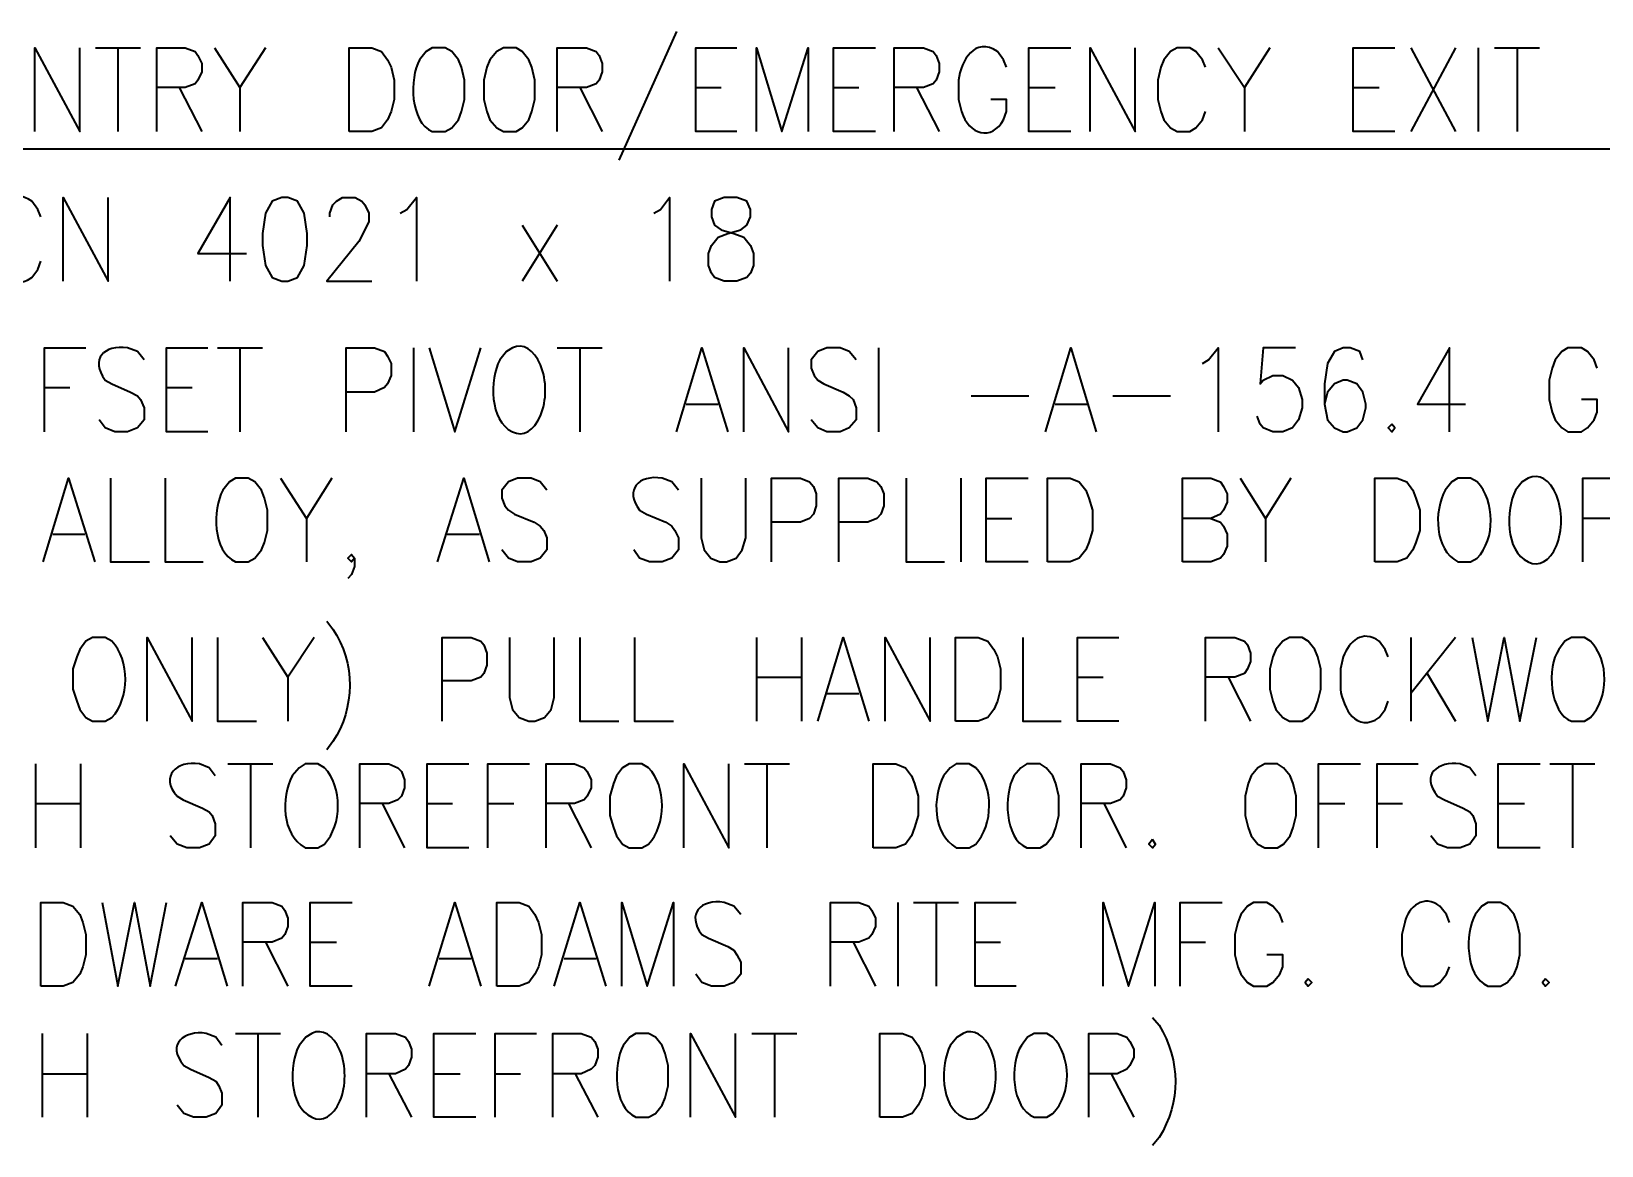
# Model space of a CAD drawing. Header units: inches. Extents: x 5 to 516, y -193 to 129.
# Drawn here: x 164.22 to 171.21, y -89.32 to -84.36 of the extents above; entities that cross this region are included whole.
import ezdxf

# ---------------------------------------------------------------- set-up
doc = ezdxf.new("R2010")
doc.units = ezdxf.units.IN
doc.header["$MEASUREMENT"] = 0
doc.layers.add('PDF3_Geometry', color=7, linetype='Continuous')

msp = doc.modelspace()

# ---------------------------------------------------------------- linework, layer by layer
at = {"layer": 'PDF3_Geometry', "lineweight": 35}
for points in [[(167.0945817, -84.3601101), (166.8379315, -84.9334067)], [(164.2381025, -84.8067469), (164.2381025, -84.4334375), (164.4380897, -84.8067469), (164.4380897, -84.4334375)], [(164.5080776, -84.4334391), (164.7080648, -84.4334391)], [(164.6080739, -84.4334391), (164.6080739, -84.8067485)], [(164.7814026, -84.8067469), (164.7814026, -84.4334375), (164.9080612, -84.4334375), (164.9513917, -84.4501031), (164.9647242, -84.4667687), (164.9813898, -84.503433), (164.9813898, -84.5400973), (164.9647242, -84.5767617), (164.9513917, -84.5934273), (164.9080612, -84.6100929), (164.7814026, -84.6100929)], [(165.0380458, -84.4334391), (165.1513718, -84.6100945), (165.1513718, -84.8067485)], [(165.2647023, -84.4334391), (165.1513762, -84.6100945)], [(166.0079814, -84.8067485), (166.0646445, -84.8067485), (166.0946425, -84.7900829), (166.1246406, -84.7534186), (166.1379731, -84.7167543), (166.1513056, -84.6634244), (166.1513056, -84.5767633), (166.1379731, -84.5201003), (166.1246406, -84.4867691), (166.0946425, -84.4501047), (166.0646445, -84.4334391), (166.0079814, -84.4334391), (165.9813165, -84.4501047), (165.9513184, -84.4867691)], [(166.5646135, -84.8067469), (166.5646135, -84.4334375), (166.6946052, -84.4334375), (166.7379357, -84.4501031), (166.7512682, -84.4667687), (166.7646007, -84.503433), (166.7646007, -84.5400973), (166.7512682, -84.5767617), (166.7379357, -84.5934273), (166.6946052, -84.6100929), (166.5646135, -84.6100929)], [(167.3645676, -84.8067469), (167.181246, -84.8067469), (167.181246, -84.4334375), (167.3645676, -84.4334375)], [(167.4512211, -84.8067469), (167.4512211, -84.4334375), (167.5645472, -84.8067469), (167.6812064, -84.4334375), (167.6812064, -84.8067469)], [(167.9811969, -84.8067469), (167.7945422, -84.8067469), (167.7945422, -84.4334375), (167.9811969, -84.4334375)], [(168.0645173, -84.8067469), (168.0645173, -84.4334375), (168.194509, -84.4334375), (168.2378395, -84.4501031), (168.251172, -84.4667687), (168.2645045, -84.503433), (168.2645045, -84.5400973), (168.251172, -84.5767617), (168.2378395, -84.5934273), (168.194509, -84.6100929), (168.0645173, -84.6100929)], [(168.5644853, -84.5201001), (168.5511528, -84.4867689), (168.5244878, -84.4501046)], [(168.8511363, -84.8067469), (168.6644816, -84.8067469), (168.6644816, -84.4334375), (168.8511363, -84.4334375)], [(168.937793, -84.8067469), (168.937793, -84.4334375), (169.1377802, -84.8067469), (169.1377802, -84.4334375)], [(169.4510929, -84.5201001), (169.4377604, -84.4867689), (169.4077624, -84.4501046), (169.3810974, -84.433439), (169.3244344, -84.433439), (169.2944363, -84.4501046), (169.2644382, -84.4867689), (169.2511057, -84.5201001), (169.2377733, -84.5767631), (169.2377733, -84.6634243), (169.2511057, -84.7167542), (169.2644382, -84.7534185), (169.2944363, -84.7900828), (169.3244344, -84.8067484), (169.3810974, -84.8067484), (169.4077624, -84.7900828), (169.4377604, -84.7534185), (169.4510929, -84.7167542)], [(169.507757, -84.4334391), (169.6244162, -84.6100945), (169.6244162, -84.8067485)], [(169.7377499, -84.4334391), (169.6244238, -84.6100945)], [(170.294376, -84.8067469), (170.1077213, -84.8067469), (170.1077213, -84.4334375), (170.294376, -84.4334375)], [(170.5643571, -84.4334391), (170.3643699, -84.8067485)], [(170.364378, -84.4334391), (170.5643652, -84.8067485)], [(170.6643534, -84.4334391), (170.6643534, -84.8067485)], [(170.7376858, -84.4334391), (170.937673, -84.4334391)], [(170.8376821, -84.4334391), (170.8376821, -84.8067485)], [(168.3511656, -84.5767631), (168.3511656, -84.6634243), (168.3644981, -84.7167542)], [(164.8813989, -84.6100941), (164.9813925, -84.8067481)], [(166.6646098, -84.6100941), (166.7646034, -84.8067481)], [(167.181246, -84.6100941), (167.2945721, -84.6100941)], [(167.7945422, -84.6100941), (167.9078683, -84.6100941)], [(168.1645136, -84.6100941), (168.2645072, -84.8067481)], [(168.5511528, -84.7534185), (168.5644853, -84.7167542), (168.5644853, -84.6634243), (168.4944898, -84.6634243)], [(168.6644816, -84.6100941), (168.7811408, -84.6100941)], [(170.1077213, -84.6100941), (170.2243805, -84.6100941)], [(159.2650869, -84.8834089), (174.7774251, -84.8834089)], [(164.2647664, -85.186724), (164.2514339, -85.1533928), (164.2247689, -85.1167285)], [(164.3647627, -85.4733708), (164.3647627, -85.1000614), (164.5647498, -85.4733708), (164.5647498, -85.1000614)], [(165.1080418, -85.4733725), (165.1080418, -85.1000631), (164.9647177, -85.350047), (165.1813705, -85.350047)], [(165.5513457, -85.186724), (165.5513457, -85.1700584), (165.5646781, -85.1333941), (165.5813437, -85.1167285), (165.6080087, -85.1000629), (165.6646717, -85.1000629), (165.6946698, -85.1167285), (165.7080023, -85.1333941), (165.7246679, -85.1700584), (165.7246679, -85.2067228), (165.7080023, -85.2433871), (165.6813373, -85.296717), (165.5380132, -85.4733723), (165.7380004, -85.4733723)], [(165.8646665, -85.1700591), (165.8946646, -85.1533935), (165.9379951, -85.1000636), (165.9379951, -85.473373)], [(166.9945854, -85.1700591), (167.0245835, -85.1533935), (167.0645809, -85.1000636), (167.0645809, -85.473373)], [(166.5646135, -85.2233869), (166.4079569, -85.4733708)], [(166.4079666, -85.2233869), (166.5646233, -85.4733708)], [(164.2247689, -85.4567067), (164.2514339, -85.4200424), (164.2647664, -85.3833781)], [(164.2814347, -86.1433277), (164.2814347, -85.7700184), (164.4647563, -85.7700184)], [(164.7247385, -85.8233477), (164.6947404, -85.7866834), (164.6514099, -85.7700178)], [(165.0080564, -86.1433277), (164.8247348, -86.1433277), (164.8247348, -85.7700184), (165.0080564, -85.7700184)], [(165.0513777, -85.77002), (165.2513649, -85.77002)], [(165.151374, -85.77002), (165.151374, -86.1433294)], [(165.6246781, -86.1433277), (165.6246781, -85.7700184), (165.7513366, -85.7700184), (165.7946672, -85.7866839), (165.8079997, -85.8066827), (165.8246653, -85.8400139), (165.8246653, -85.8933438), (165.8079997, -85.9300081), (165.7946672, -85.9466737), (165.7513366, -85.9666724), (165.6246781, -85.9666724)], [(165.9246534, -85.77002), (165.9246534, -86.1433294)], [(165.9946495, -85.77002), (166.1079756, -86.1433294), (166.2246347, -85.77002)], [(166.3646344, -85.77002), (166.3379695, -85.7866856), (166.3079714, -85.8233499)], [(166.5646135, -85.77002), (166.7646007, -85.77002)], [(166.6646098, -85.77002), (166.6646098, -86.1433294)], [(167.0945817, -86.1433277), (167.2079077, -85.7700184), (167.3245669, -86.1433277)], [(167.3945706, -86.1433277), (167.3945706, -85.7700184), (167.5945578, -86.1433277), (167.5945578, -85.7700184)], [(167.8945385, -85.8233477), (167.8645405, -85.7866834), (167.824543, -85.7700178), (167.7645469, -85.7700178), (167.7245494, -85.7866834), (167.6945514, -85.8233477), (167.6945514, -85.860012), (167.7078838, -85.8933432), (167.7245494, -85.913342), (167.7512144, -85.9300076), (167.8378755, -85.9666719), (167.8645405, -85.9833375), (167.8812061, -86.0000031), (167.8945385, -86.0366674), (167.8945385, -86.0899973), (167.8645405, -86.1266616), (167.824543, -86.1433272), (167.7645469, -86.1433272), (167.7245494, -86.1266616), (167.6945514, -86.0899973)], [(167.9945213, -85.77002), (167.9945213, -86.1433294)], [(168.737814, -86.1433277), (168.8511401, -85.7700184), (168.9644661, -86.1433277)], [(169.437761, -85.8400126), (169.4644259, -85.823347), (169.5077565, -85.7700171), (169.5077565, -86.1433265)], [(169.8510781, -85.77002), (169.707754, -85.77002), (169.6944215, -85.9300097), (169.707754, -85.9133441), (169.7510845, -85.8933454), (169.7944151, -85.8933454), (169.8377457, -85.9133441), (169.8644106, -85.9466753), (169.8810762, -86.0000052), (169.8810762, -86.0366695), (169.8644106, -86.0899995), (169.8377457, -86.1266638), (169.7944151, -86.1433294), (169.7510845, -86.1433294), (169.707754, -86.1266638), (169.6944215, -86.1099982), (169.681089, -86.0733339)], [(170.1510535, -85.8233477), (170.137721, -85.7866834), (170.0943904, -85.7700178), (170.0643924, -85.7700178), (170.0243949, -85.7866834), (169.9943968, -85.8400133), (169.9810644, -85.9300076), (169.9810644, -86.0200018), (169.9943968, -86.0899973), (170.0243949, -86.1266616), (170.0643924, -86.1433272), (170.081058, -86.1433272), (170.1243885, -86.1266616), (170.1510535, -86.0899973), (170.1643859, -86.0366674), (170.1643859, -86.0200018), (170.1510535, -85.9666719), (170.1243885, -85.9300076), (170.081058, -85.913342), (170.0643924, -85.913342), (170.0243949, -85.9300076), (169.9943968, -85.9666719), (169.9810644, -86.0200018)], [(170.5376932, -86.1433294), (170.5376932, -85.77002), (170.394369, -86.020004), (170.6076887, -86.020004)], [(171.1943215, -85.8600139), (171.1809891, -85.8233496), (171.150991, -85.7866853), (171.124326, -85.7700197), (171.0643299, -85.7700197), (171.0376649, -85.7866853), (171.0076668, -85.8233496), (170.9943344, -85.8600139), (170.9810019, -85.9133439), (170.9810019, -86.000005), (170.9943344, -86.056668), (171.0076668, -86.0899992), (171.0376649, -86.1266635), (171.0643299, -86.1433291), (171.124326, -86.1433291), (171.150991, -86.1266635), (171.1809891, -86.0899992), (171.1943215, -86.056668), (171.1943215, -86.000005), (171.124326, -86.000005)], [(164.5514163, -85.913342), (164.5814144, -85.9300076), (164.6647424, -85.9666719), (164.6947404, -85.9833375), (164.7080729, -86.0000031), (164.7247385, -86.0366674), (164.7247385, -86.0899973), (164.6947404, -86.1266616), (164.6514099, -86.1433272), (164.5947468, -86.1433272), (164.5514163, -86.1266616), (164.5247513, -86.0899973)], [(164.2814347, -85.9466749), (164.3947607, -85.9466749)], [(164.8247348, -85.9466749), (164.9380609, -85.9466749)], [(168.4078384, -85.9833377), (168.6644886, -85.9833377)], [(169.0377893, -85.9833377), (169.2944396, -85.9833377)], [(167.1379139, -86.020004), (167.281238, -86.020004)], [(168.7811462, -86.020004), (168.9244703, -86.020004)], [(164.2747619, -86.7232907), (164.388088, -86.3499813), (164.5047472, -86.7232907)], [(164.5747508, -86.3499829), (164.5747508, -86.7232923), (164.7480731, -86.7232923)], [(164.8180621, -86.3499829), (164.8180621, -86.7232923), (164.9880512, -86.7232923)], [(165.1313829, -86.7232923), (165.1880459, -86.7232923), (165.218044, -86.7066267), (165.2480421, -86.6699624), (165.2613746, -86.6366312), (165.274707, -86.5833013), (165.274707, -86.4933071), (165.2613746, -86.4399772), (165.2480421, -86.4033128), (165.218044, -86.3666485), (165.1880459, -86.3499829), (165.1313829, -86.3499829), (165.1047179, -86.3666485), (165.0747199, -86.4033128)], [(165.3313619, -86.3499829), (165.4480211, -86.5299714), (165.4480211, -86.7232923)], [(165.5613548, -86.3499829), (165.4480287, -86.5299714)], [(166.0313225, -86.7232907), (166.1479817, -86.3499813), (166.2613077, -86.7232907)], [(166.5179585, -86.4033107), (166.4879604, -86.3666464), (166.447963, -86.3499808), (166.3879668, -86.3499808), (166.3479694, -86.3666464), (166.3179713, -86.4033107), (166.3179713, -86.439975), (166.3313038, -86.4733062), (166.3479694, -86.4933049), (166.3746344, -86.5099705), (166.4612955, -86.5466348), (166.4879604, -86.5633004), (166.504626, -86.5832991), (166.5179585, -86.6166303), (166.5179585, -86.6699602), (166.4879604, -86.7066246), (166.447963, -86.7232902), (166.3879668, -86.7232902), (166.3479694, -86.7066246), (166.3179713, -86.6699602)], [(167.1045772, -86.4033107), (167.0745792, -86.3666464), (167.0312486, -86.3499808)], [(167.2045735, -86.3499829), (167.2045735, -86.6166325), (167.217906, -86.6699624), (167.2479041, -86.7066267), (167.2879015, -86.7232923), (167.3178996, -86.7232923), (167.3612302, -86.7066267), (167.3878951, -86.6699624), (167.4045607, -86.6166325), (167.4045607, -86.3499829)], [(167.5178944, -86.7232907), (167.5178944, -86.3499813), (167.6478861, -86.3499813), (167.6878835, -86.3666469), (167.7045491, -86.3866456), (167.7178816, -86.4199768), (167.7178816, -86.4733067), (167.7045491, -86.509971), (167.6878835, -86.5299698), (167.6478861, -86.5466354), (167.5178944, -86.5466354)], [(167.8178697, -86.7232907), (167.8178697, -86.3499813), (167.9478614, -86.3499813), (167.9878588, -86.3666469), (168.0045244, -86.3866456), (168.0178569, -86.4199768), (168.0178569, -86.4733067), (168.0045244, -86.509971), (167.9878588, -86.5299698), (167.9478614, -86.5466354), (167.8178697, -86.5466354)], [(168.1178451, -86.3499829), (168.1178451, -86.7232923), (168.2878342, -86.7232923)], [(168.3611699, -86.3499829), (168.3611699, -86.7232923)], [(168.6611528, -86.7232907), (168.4744981, -86.7232907), (168.4744981, -86.3499813), (168.6611528, -86.3499813)], [(169.3477738, -86.7232907), (169.3477738, -86.3499813), (169.4744324, -86.3499813), (169.5177629, -86.3666469), (169.5310954, -86.3866456), (169.547761, -86.4199768), (169.547761, -86.4566411), (169.5310954, -86.4933054), (169.5177629, -86.509971), (169.4744324, -86.5299698), (169.3477738, -86.5299698)], [(169.604417, -86.3499829), (169.717743, -86.5299714), (169.717743, -86.7232923)], [(169.8310734, -86.3499829), (169.7177474, -86.5299714)], [(170.6610273, -86.3666485), (170.6310292, -86.3499829), (170.5743662, -86.3499829), (170.5477012, -86.3666485), (170.5177031, -86.4033128)], [(170.8876735, -86.3499829), (170.8610085, -86.3666485), (170.8310104, -86.4033128)], [(171.1309982, -86.7232907), (171.1309982, -86.3499813), (171.2609899, -86.3499813), (171.3043205, -86.3666469), (171.3176529, -86.3866456), (171.3309854, -86.4199768), (171.3309854, -86.4566411), (171.3176529, -86.4933054), (171.3043205, -86.509971), (171.2609899, -86.5299698), (171.1309982, -86.5299698)], [(166.931255, -86.4933049), (166.9612531, -86.5099705), (167.0479142, -86.5466348), (167.0745792, -86.5633004), (167.0879116, -86.5832991), (167.1045772, -86.6166303), (167.1045772, -86.6699602), (167.0745792, -86.7066246), (167.0312486, -86.7232902), (166.9745856, -86.7232902), (166.931255, -86.7066246), (166.9045901, -86.6699602)], [(168.4744981, -86.5299708), (168.5878242, -86.5299708)], [(169.474434, -86.5299708), (169.5177645, -86.5466364), (169.531097, -86.563302), (169.5477626, -86.5999664), (169.5477626, -86.6532963), (169.531097, -86.6899606), (169.5177645, -86.7066262), (169.474434, -86.7232918), (169.3477754, -86.7232918)], [(164.3180941, -86.5999669), (164.4614183, -86.5999669)], [(166.0746547, -86.5999669), (166.2179788, -86.5999669)], [(165.6613375, -86.7066258), (165.648005, -86.7232914), (165.6313394, -86.7066258), (165.648005, -86.6899602), (165.6613375, -86.7066258), (165.6613375, -86.7432901), (165.648005, -86.7799544), (165.6313394, -86.79662)], [(170.5743662, -86.7232923), (170.6310292, -86.7232923), (170.6610273, -86.7066267)], [(165.5380137, -86.9866066), (165.5646787, -87.0232709)], [(164.5814068, -87.0766012), (164.5514087, -87.0599356), (164.4947457, -87.0599356), (164.4647476, -87.0766012), (164.4380826, -87.1132656), (164.4247501, -87.1465968), (164.4080845, -87.1999267), (164.4080845, -87.2899209), (164.4247501, -87.3432508), (164.4380826, -87.3799151), (164.4647476, -87.4165794), (164.4947457, -87.433245), (164.5514087, -87.433245), (164.5814068, -87.4165794)], [(164.7380704, -87.4332468), (164.7380704, -87.0599374), (164.9380576, -87.4332468), (164.9380576, -87.0599374)], [(165.0513777, -87.0599356), (165.0513777, -87.433245), (165.2246999, -87.433245)], [(165.2513703, -87.0599356), (165.3646964, -87.236591), (165.3646964, -87.433245)], [(165.4813496, -87.0599356), (165.3646904, -87.236591)], [(166.0513136, -87.4332468), (166.0513136, -87.0599374), (166.1813053, -87.0599374), (166.2246358, -87.076603), (166.2379683, -87.0932686), (166.2513008, -87.1299329), (166.2513008, -87.1832628), (166.2379683, -87.2199272), (166.2246358, -87.2365928), (166.1813053, -87.2532584), (166.0513136, -87.2532584)], [(166.3513025, -87.0599356), (166.3513025, -87.3265852), (166.364635, -87.3799151), (166.3946331, -87.4165794), (166.4379636, -87.433245), (166.4646286, -87.433245), (166.5079591, -87.4165794), (166.5379572, -87.3799151), (166.5512897, -87.3265852), (166.5512897, -87.0599356)], [(166.6646098, -87.0599356), (166.6646098, -87.433245), (166.837932, -87.433245)], [(166.9079346, -87.0599356), (166.9079346, -87.433245), (167.0812568, -87.433245)], [(167.4512211, -87.0599356), (167.4512211, -87.433245)], [(167.6512137, -87.0599356), (167.6512137, -87.433245)], [(167.7245462, -87.4332468), (167.8378722, -87.0599374), (167.9511983, -87.4332468)], [(168.0245215, -87.4332468), (168.0245215, -87.0599374), (168.2245087, -87.4332468), (168.2245087, -87.0599374)], [(168.6378177, -87.0599356), (168.6378177, -87.433245), (168.8078068, -87.433245)], [(169.0644641, -87.4332468), (168.8811425, -87.4332468), (168.8811425, -87.0599374), (169.0644641, -87.0599374)], [(169.4510929, -87.4332468), (169.4510929, -87.0599374), (169.5810846, -87.0599374), (169.6244151, -87.076603), (169.6377476, -87.0932686), (169.6510801, -87.1299329), (169.6510801, -87.1665972), (169.6377476, -87.1999284), (169.6244151, -87.2199272), (169.5810846, -87.2365928), (169.4510929, -87.2365928)], [(170.2643817, -87.1465966), (170.2510492, -87.1132654), (170.2243843, -87.0766011)], [(170.5643571, -87.0599356), (170.3643699, -87.3099196)], [(170.364378, -87.0599356), (170.364378, -87.433245)], [(170.6376895, -87.0599356), (170.707685, -87.433245), (170.7810136, -87.0599356), (170.8510091, -87.433245), (170.9243378, -87.0599356)], [(171.1643213, -87.0766012), (171.1376563, -87.0599356), (171.0809933, -87.0599356), (171.0509952, -87.0766012), (171.0243303, -87.1132656)], [(170.0643945, -87.1465966), (170.0510621, -87.1999265), (170.0510621, -87.2899208)], [(167.4512211, -87.2365906), (167.6512083, -87.2365906)], [(168.8811425, -87.2365906), (168.9944686, -87.2365906)], [(169.5510892, -87.2365906), (169.6510828, -87.4332446)], [(170.4376969, -87.2199257), (170.5643554, -87.4332453)], [(167.764542, -87.3099196), (167.9078661, -87.3099196)], [(170.2243843, -87.4165793), (170.2510492, -87.379915), (170.2643817, -87.3432507)], [(171.0809933, -87.433245), (171.1376563, -87.433245), (171.1643213, -87.4165794)], [(165.5646787, -87.5232389), (165.5380137, -87.5599032)], [(164.2414389, -87.6232337), (164.2414389, -87.9965431)], [(164.4414179, -87.6232337), (164.4414179, -87.9965431)], [(165.0413822, -87.6765648), (165.0147172, -87.6399005), (164.9713866, -87.6232349)], [(165.0980463, -87.6232337), (165.2980335, -87.6232337)], [(165.1980426, -87.6232337), (165.1980426, -87.9965431)], [(165.5280149, -87.6398993), (165.4980168, -87.6232337), (165.4413538, -87.6232337), (165.4146888, -87.6398993), (165.3846908, -87.6765636)], [(165.6846786, -87.9965448), (165.6846786, -87.6232354), (165.8146703, -87.6232354), (165.8546677, -87.639901), (165.8713333, -87.6565666), (165.8846658, -87.693231), (165.8846658, -87.7298953), (165.8713333, -87.7665596), (165.8546677, -87.7832252), (165.8146703, -87.7998908), (165.6846786, -87.7998908)], [(166.1713086, -87.9965448), (165.9846539, -87.9965448), (165.9846539, -87.6232354), (166.1713086, -87.6232354)], [(166.2546426, -87.9965448), (166.2546426, -87.6232354), (166.4412973, -87.6232354)], [(166.5146221, -87.9965448), (166.5146221, -87.6232354), (166.6412807, -87.6232354), (166.6846112, -87.639901), (166.6979437, -87.6565666), (166.7146093, -87.693231), (166.7146093, -87.7298953), (166.6979437, -87.7665596), (166.6846112, -87.7832252), (166.6412807, -87.7998908), (166.5146221, -87.7998908)], [(166.9712546, -87.6398993), (166.9412566, -87.6232337), (166.8845935, -87.6232337), (166.8545954, -87.6398993), (166.8279305, -87.6765636), (166.814598, -87.7098948), (166.7979324, -87.7665578), (166.7979324, -87.8532189), (166.814598, -87.9065488), (166.8279305, -87.9432132), (166.8545954, -87.9798775), (166.8845935, -87.9965431), (166.9412566, -87.9965431), (166.9712546, -87.9798775)], [(167.1279183, -87.9965448), (167.1279183, -87.6232354), (167.3279055, -87.9965448), (167.3279055, -87.6232354)], [(167.3978934, -87.6232337), (167.5978806, -87.6232337)], [(167.4978897, -87.6232337), (167.4978897, -87.9965431)], [(168.4278263, -87.6398993), (168.3978282, -87.6232337), (168.3411652, -87.6232337), (168.3145002, -87.6398993), (168.2845021, -87.6765636)], [(168.654486, -87.9965431), (168.7144822, -87.9965431), (168.7411471, -87.9798775), (168.7711452, -87.9432132), (168.7844777, -87.9065488), (168.7978102, -87.8532189), (168.7978102, -87.7665578), (168.7844777, -87.7098948), (168.7711452, -87.6765636), (168.7411471, -87.6398993), (168.7144822, -87.6232337), (168.654486, -87.6232337), (168.6278211, -87.6398993), (168.597823, -87.6765636)], [(168.8977972, -87.9965448), (168.8977972, -87.6232354), (169.0277889, -87.6232354), (169.0711195, -87.639901), (169.0844519, -87.6565666), (169.0977844, -87.693231), (169.0977844, -87.7298953), (169.0844519, -87.7665596), (169.0711195, -87.7832252), (169.0277889, -87.7998908), (168.8977972, -87.7998908)], [(169.9543972, -87.9965448), (169.9543972, -87.6232354), (170.1410519, -87.6232354)], [(170.2143903, -87.9965448), (170.2143903, -87.6232354), (170.3977119, -87.6232354)], [(170.6543578, -87.6765648), (170.6276928, -87.6399005), (170.5843623, -87.6232349)], [(170.9410088, -87.9965448), (170.7543541, -87.9965448), (170.7543541, -87.6232354), (170.9410088, -87.6232354)], [(170.9843334, -87.6232337), (171.1843206, -87.6232337)], [(171.0843297, -87.6232337), (171.0843297, -87.9965431)], [(164.2414389, -87.7998886), (164.441426, -87.7998886)], [(164.8713931, -87.766559), (164.898058, -87.7832246), (164.9847191, -87.819889), (165.0147172, -87.8365546), (165.0280497, -87.8532202), (165.0413822, -87.8898845), (165.0413822, -87.9432144), (165.0147172, -87.9798787), (164.9713866, -87.9965443), (164.9147236, -87.9965443), (164.8713931, -87.9798787), (164.841395, -87.9432144)], [(165.7846613, -87.7998886), (165.8846549, -87.9965427)], [(165.9846539, -87.7998886), (166.09798, -87.7998886)], [(166.2546426, -87.7998886), (166.3713018, -87.7998886)], [(166.6146184, -87.7998886), (166.714612, -87.9965427)], [(168.9977935, -87.7998886), (169.0977871, -87.9965427)], [(169.9543972, -87.7998886), (170.0710564, -87.7998886)], [(170.2143903, -87.7998886), (170.3277164, -87.7998886)], [(170.4843687, -87.766559), (170.5143668, -87.7832246), (170.5976948, -87.819889), (170.6276928, -87.8365546), (170.6410253, -87.8532202), (170.6543578, -87.8898845), (170.6543578, -87.9432144), (170.6276928, -87.9798787), (170.5843623, -87.9965443), (170.5276992, -87.9965443), (170.4843687, -87.9798787), (170.4543706, -87.9432144)], [(170.7543541, -87.7998886), (170.8710133, -87.7998886)], [(165.4413538, -87.9965431), (165.4980168, -87.9965431), (165.5280149, -87.9798775)], [(168.3411652, -87.9965431), (168.3978282, -87.9965431), (168.4278263, -87.9798775)], [(164.5380778, -88.2398595), (164.6080733, -88.6131689), (164.681402, -88.2398595), (164.7513975, -88.6131689), (164.8247261, -88.2398595)], [(164.8647306, -88.6131706), (164.9813898, -88.2398612), (165.0947159, -88.6131706)], [(165.164706, -88.6131706), (165.164706, -88.2398612), (165.2946976, -88.2398612), (165.3380282, -88.2565268), (165.3513607, -88.2765255), (165.3646931, -88.3098567), (165.3646931, -88.346521), (165.3513607, -88.3831854), (165.3380282, -88.399851), (165.2946976, -88.4165166), (165.164706, -88.4165166)], [(165.6513496, -88.6131706), (165.4646949, -88.6131706), (165.4646949, -88.2398612), (165.6513496, -88.2398612)], [(165.9946495, -88.6131706), (166.1079756, -88.2398612), (166.2246347, -88.6131706)], [(166.5512816, -88.6131706), (166.6646076, -88.2398612), (166.7812668, -88.6131706)], [(166.8512705, -88.6131706), (166.8512705, -88.2398612), (166.9645965, -88.6131706), (167.0812557, -88.2398612), (167.0812557, -88.6131706)], [(167.3812386, -88.2931906), (167.3512406, -88.2565263), (167.30791, -88.2398607)], [(167.7812103, -88.6131706), (167.7812103, -88.2398612), (167.9078688, -88.2398612), (167.9511994, -88.2565268), (167.9645319, -88.2765255), (167.9811975, -88.3098567), (167.9811975, -88.346521), (167.9645319, -88.3831854), (167.9511994, -88.399851), (167.9078688, -88.4165166), (167.7812103, -88.4165166)], [(168.0811856, -88.2398595), (168.0811856, -88.6131689)], [(168.1511817, -88.2398595), (168.3511689, -88.2398595)], [(168.251178, -88.2398595), (168.251178, -88.6131689)], [(168.6078147, -88.6131706), (168.4244932, -88.6131706), (168.4244932, -88.2398612), (168.6078147, -88.2398612)], [(168.9944572, -88.6131706), (168.9944572, -88.2398612), (169.1077832, -88.6131706), (169.2244424, -88.2398612), (169.2244424, -88.6131706)], [(169.3377782, -88.6131706), (169.3377782, -88.2398612), (169.5244329, -88.2398612)], [(169.794414, -88.3298568), (169.7810815, -88.2931925), (169.7510835, -88.2565282), (169.7244185, -88.2398626), (169.6644223, -88.2398626), (169.6377574, -88.2565282), (169.6077593, -88.2931925), (169.5944268, -88.3298568), (169.5810944, -88.3831867), (169.5810944, -88.473181), (169.5944268, -88.5265109), (169.6077593, -88.5598421), (169.6377574, -88.5965064), (169.6644223, -88.613172), (169.7244185, -88.613172), (169.7510835, -88.5965064), (169.7810815, -88.5598421), (169.794414, -88.5265109), (169.794414, -88.473181), (169.7244185, -88.473181)], [(170.5376932, -88.3298568), (170.5243607, -88.2931925), (170.4943626, -88.2565282)], [(170.7076855, -88.6131689), (170.7643486, -88.6131689), (170.7943466, -88.5965033), (170.8243447, -88.5598389), (170.8376772, -88.5265077), (170.8510097, -88.4731778), (170.8510097, -88.3831836), (170.8376772, -88.3298537), (170.8243447, -88.2931894), (170.7943466, -88.2565251), (170.7643486, -88.2398595), (170.7076855, -88.2398595), (170.6810206, -88.2565251), (170.6510225, -88.2931894)], [(170.337706, -88.3298568), (170.3243735, -88.3831867), (170.3243735, -88.473181), (170.337706, -88.5265109), (170.3510385, -88.5598421), (170.3810366, -88.5965064), (170.4077015, -88.613172), (170.4643645, -88.613172), (170.4943626, -88.5965064), (170.5243607, -88.5598421), (170.5376932, -88.5265109)], [(165.2647023, -88.4165144), (165.3646958, -88.6131684)], [(165.4646949, -88.4165144), (165.581354, -88.4165144)], [(167.2079164, -88.3831848), (167.2379145, -88.3998504), (167.3245756, -88.4365147), (167.3512406, -88.4531803), (167.3645731, -88.4731791), (167.3812386, -88.5065102), (167.3812386, -88.5598402), (167.3512406, -88.5965045), (167.30791, -88.6131701), (167.251247, -88.6131701), (167.2079164, -88.5965045), (167.1812515, -88.5598402)], [(167.8812066, -88.4165144), (167.9812002, -88.6131684)], [(168.4244932, -88.4165144), (168.5378192, -88.4165144)], [(169.3377782, -88.4165144), (169.4511043, -88.4165144)], [(164.9080628, -88.4898434), (165.0513869, -88.4898434)], [(166.0379817, -88.4898434), (166.1813058, -88.4898434)], [(166.5946137, -88.4898434), (166.7379379, -88.4898434)], [(169.2144544, -88.7531627), (169.2444525, -88.7864939)], [(164.2714256, -88.8231554), (164.2714256, -89.1964648)], [(164.4714182, -88.8231554), (164.4714182, -89.1964648)], [(165.0713824, -88.8764865), (165.0447174, -88.8398222), (165.0013869, -88.8231566)], [(165.1313829, -88.8231554), (165.3313701, -88.8231554)], [(165.2313656, -88.8231554), (165.2313656, -89.1964648)], [(165.471354, -88.8231554), (165.4446891, -88.839821), (165.414691, -88.8764853)], [(165.7146788, -89.1964666), (165.7146788, -88.8231572), (165.8446705, -88.8231572), (165.8880011, -88.8398228), (165.9013335, -88.8598215), (165.914666, -88.8931527), (165.914666, -88.929817), (165.9013335, -88.9664813), (165.8880011, -88.9831469), (165.8446705, -89.0031456), (165.7146788, -89.0031456)], [(166.2013089, -89.1964666), (166.0146542, -89.1964666), (166.0146542, -88.8231572), (166.2013089, -88.8231572)], [(166.2879656, -89.1964666), (166.2879656, -88.8231572), (166.4712872, -88.8231572)], [(166.5446224, -89.1964666), (166.5446224, -88.8231572), (166.6712809, -88.8231572), (166.7146115, -88.8398228), (166.7312771, -88.8598215), (166.7446095, -88.8931527), (166.7446095, -88.929817), (166.7312771, -88.9664813), (166.7146115, -88.9831469), (166.6712809, -89.0031456), (166.5446224, -89.0031456)], [(166.9145938, -89.1964648), (166.9712568, -89.1964648), (167.0012549, -89.1797992), (167.031253, -89.1431349), (167.0445854, -89.1098037), (167.0579179, -89.0564738), (167.0579179, -88.9664795), (167.0445854, -88.9131496), (167.031253, -88.8764853), (167.0012549, -88.839821), (166.9712568, -88.8231554), (166.9145938, -88.8231554), (166.8879288, -88.839821), (166.8579307, -88.8764853)], [(167.1579185, -89.1964666), (167.1579185, -88.8231572), (167.3579057, -89.1964666), (167.3579057, -88.8231572)], [(167.43123, -88.8231554), (167.6312172, -88.8231554)], [(167.5312263, -88.8231554), (167.5312263, -89.1964648)], [(168.3711654, -88.8231554), (168.3445005, -88.839821), (168.3145024, -88.8764853)], [(168.7711371, -88.839821), (168.7444721, -88.8231554), (168.6878091, -88.8231554), (168.657811, -88.839821), (168.631146, -88.8764853)], [(168.9311339, -89.1964666), (168.9311339, -88.8231572), (169.0577924, -88.8231572), (169.101123, -88.8398228), (169.1144554, -88.8598215), (169.131121, -88.8931527), (169.131121, -88.929817), (169.1144554, -88.9664813), (169.101123, -88.9831469), (169.0577924, -89.0031456), (168.9311339, -89.0031456)], [(164.9013933, -88.9664808), (164.9313914, -88.9831464), (165.0147194, -89.0198107), (165.0447174, -89.0364763), (165.0580499, -89.056475), (165.0713824, -89.0898062), (165.0713824, -89.1431361), (165.0447174, -89.1798004), (165.0013869, -89.196466), (164.9447239, -89.196466), (164.9013933, -89.1798004), (164.8713952, -89.1431361)], [(164.2714256, -89.0031467), (164.4714127, -89.0031467)], [(165.8146616, -89.0031467), (165.9146552, -89.1964676)], [(166.0146542, -89.0031467), (166.1313134, -89.0031467)], [(166.2879656, -89.0031467), (166.4012917, -89.0031467)], [(166.6446187, -89.0031467), (166.7446123, -89.1964676)], [(169.0311302, -89.0031467), (169.1311237, -89.1964676)], [(168.6878091, -89.1964648), (168.7444721, -89.1964648), (168.7711371, -89.1797992)], [(169.2444525, -89.2864619), (169.2144544, -89.3231262)]]:
    msp.add_lwpolyline(points, dxfattribs=at)
for points in [[(165.63801, -84.8067469), (165.63801, -84.4334375), (165.7380036, -84.4334375), (165.7813342, -84.4501031), (165.8079991, -84.4867674), (165.8246647, -84.5200986), (165.8379972, -84.5767617), (165.8379972, -84.6634228), (165.8246647, -84.7167527), (165.8079991, -84.753417), (165.7813342, -84.7900813), (165.7380036, -84.8067469)], [(166.3246386, -84.4334391), (166.2946406, -84.4501047), (166.2646425, -84.4867691), (166.25131, -84.5201003), (166.2379775, -84.5767633), (166.2379775, -84.6634244), (166.25131, -84.7167543), (166.2646425, -84.7534186), (166.2946406, -84.7900829), (166.3246386, -84.8067485), (166.3813017, -84.8067485), (166.4079666, -84.7900829), (166.4379647, -84.7534186), (166.4512972, -84.7167543), (166.4646297, -84.6634244), (166.4646297, -84.5767633), (166.4512972, -84.5201003), (166.4379647, -84.4867691), (166.4079666, -84.4501047), (166.3813017, -84.4334391)], [(165.3380347, -85.1000631), (165.2947041, -85.1167287), (165.2647061, -85.1700586), (165.2513736, -85.2600528), (165.2513736, -85.3133827), (165.2647061, -85.403377), (165.2947041, -85.4567069), (165.3380347, -85.4733725), (165.3646996, -85.4733725), (165.4080302, -85.4567069), (165.4380283, -85.403377), (165.4513608, -85.3133827), (165.4513608, -85.2600528), (165.4380283, -85.1700586), (165.4080302, -85.1167287), (165.3646996, -85.1000631)], [(167.3079062, -85.1000631), (167.2645757, -85.1167287), (167.2512432, -85.153393), (167.2512432, -85.1867242), (167.2645757, -85.2233885), (167.2945737, -85.2433872), (167.3512368, -85.2600528), (167.3945673, -85.2767184), (167.4245654, -85.3133827), (167.4378979, -85.350047), (167.4378979, -85.403377), (167.4245654, -85.4367082), (167.4078998, -85.4567069), (167.3645693, -85.4733725), (167.3079062, -85.4733725), (167.2645757, -85.4567069), (167.2512432, -85.4367082), (167.2379107, -85.403377), (167.2379107, -85.350047), (167.2512432, -85.3133827), (167.2812413, -85.2767184), (167.3245718, -85.2600528), (167.3812349, -85.2433872), (167.4078998, -85.2233885), (167.4245654, -85.1867242), (167.4245654, -85.153393), (167.4078998, -85.1167287), (167.3645693, -85.1000631)], [(170.28105, -86.1099979), (170.2643844, -86.1266635), (170.28105, -86.1433291), (170.2943825, -86.1266635)], [(168.7478096, -86.7232907), (168.7478096, -86.3499813), (168.8478032, -86.3499813), (168.8878006, -86.3666469), (168.9177987, -86.4033112), (168.9311311, -86.4399755), (168.9477967, -86.4933054), (168.9477967, -86.5832997), (168.9311311, -86.6366296), (168.9177987, -86.6699608), (168.8878006, -86.7066251), (168.8478032, -86.7232907)], [(170.2043812, -86.7232907), (170.2043812, -86.3499813), (170.3043748, -86.3499813), (170.3477054, -86.3666469), (170.3743703, -86.4033112), (170.3877028, -86.4399755), (170.4043684, -86.4933054), (170.4043684, -86.5832997), (170.3877028, -86.6366296), (170.3743703, -86.6699608), (170.3477054, -86.7066251), (170.3043748, -86.7232907)], [(168.3378424, -87.4332468), (168.3378424, -87.0599374), (168.4378359, -87.0599374), (168.4811665, -87.076603), (168.5078315, -87.1132673), (168.5244971, -87.1465985), (168.5378295, -87.1999284), (168.5378295, -87.2899227), (168.5244971, -87.3432526), (168.5078315, -87.3799169), (168.4811665, -87.4165812), (168.4378359, -87.4332468)], [(169.8244143, -87.0599356), (169.7944162, -87.0766012), (169.7644181, -87.1132656), (169.7510856, -87.1465968), (169.7377531, -87.1999267), (169.7377531, -87.2899209), (169.7510856, -87.3432508), (169.7644181, -87.3799151), (169.7944162, -87.4165794), (169.8244143, -87.433245), (169.8810773, -87.433245), (169.9077422, -87.4165794), (169.9377403, -87.3799151), (169.9510728, -87.3432508), (169.9644053, -87.2899209), (169.9644053, -87.1999267), (169.9510728, -87.1465968), (169.9377403, -87.1132656), (169.9077422, -87.0766012), (169.8810773, -87.0599356)], [(167.9711938, -87.9965448), (167.9711938, -87.6232354), (168.0711874, -87.6232354), (168.1145179, -87.639901), (168.1411829, -87.6765654), (168.1545154, -87.7098966), (168.171181, -87.7665596), (168.171181, -87.8532207), (168.1545154, -87.9065506), (168.1411829, -87.9432149), (168.1145179, -87.9798792), (168.0711874, -87.9965448)], [(169.7144224, -87.6232337), (169.6844243, -87.6398993), (169.6544262, -87.6765636), (169.6410938, -87.7098948), (169.6277613, -87.7665578), (169.6277613, -87.8532189), (169.6410938, -87.9065488), (169.6544262, -87.9432132), (169.6844243, -87.9798775), (169.7144224, -87.9965431), (169.7710854, -87.9965431), (169.7977504, -87.9798775), (169.8277485, -87.9432132), (169.8410809, -87.9065488), (169.8544134, -87.8532189), (169.8544134, -87.7665578), (169.8410809, -87.7098948), (169.8277485, -87.6765636), (169.7977504, -87.6398993), (169.7710854, -87.6232337)], [(169.2144544, -87.9598786), (169.1977889, -87.9798773), (169.2144544, -87.9965429), (169.2277869, -87.9798773)], [(164.2647664, -88.6131706), (164.2647664, -88.2398612), (164.36476, -88.2398612), (164.4080905, -88.2565268), (164.4380886, -88.2931911), (164.4514211, -88.3298555), (164.4647535, -88.3831854), (164.4647535, -88.4731796), (164.4514211, -88.5265095), (164.4380886, -88.5598407), (164.4080905, -88.596505), (164.36476, -88.6131706)], [(166.2946384, -88.6131706), (166.2946384, -88.2398612), (166.394632, -88.2398612), (166.4379625, -88.2565268), (166.4646275, -88.2931911), (166.4812931, -88.3298555), (166.4946256, -88.3831854), (166.4946256, -88.4731796), (166.4812931, -88.5265095), (166.4646275, -88.5598407), (166.4379625, -88.596505), (166.394632, -88.6131706)], [(169.9077422, -88.5798408), (169.8944098, -88.5965064), (169.9077422, -88.613172), (169.9244078, -88.5965064)], [(170.9643423, -88.5798408), (170.9510098, -88.5965064), (170.9643423, -88.613172), (170.9810079, -88.5965064)], [(168.001194, -89.1964666), (168.001194, -88.8231572), (168.1011876, -88.8231572), (168.1445182, -88.8398228), (168.1711831, -88.8764871), (168.1878487, -88.9131514), (168.2011812, -88.9664813), (168.2011812, -89.0564755), (168.1878487, -89.1098054), (168.1711831, -89.1431366), (168.1445182, -89.179801), (168.1011876, -89.1964666)]]:
    msp.add_lwpolyline(points, close=True, dxfattribs=at)
for centre, major_axis, start_param, end_param in [((166.3971862, -85.957209), (-0.0016635, 0.1947842), 2.837295072, 6.558285489), ((170.9202252, -86.5371719), (-0.0016636, 0.1947857), 2.837295089, 6.558285496), ((165.5039058, -89.0103444), (-0.0016635, 0.1947833), 2.837295087, 6.558285469), ((168.4037171, -89.0103444), (-0.0016635, 0.1947843), 2.837295096, 6.558285475)]:
    msp.add_ellipse(centre, major_axis=major_axis, ratio=0.584970662, start_param=start_param, end_param=end_param, dxfattribs=at)
for points in [[(168.5244878, -84.4501046), (168.424772, -84.3798869), (168.3607761, -84.4916575), (168.3511656, -84.5767631)], [(165.9513184, -84.4867691), (165.9050436, -84.5695415), (165.9084323, -84.7641402), (166.0079814, -84.8067485)], [(168.3644981, -84.7167542), (168.3956072, -84.8233029), (168.5005449, -84.848468), (168.5511528, -84.7534185)], [(164.2247689, -85.1167285), (164.1488294, -85.0633431), (164.0925552, -85.1142287), (164.0647792, -85.186724)], [(164.0514467, -85.3300482), (164.0639459, -85.416376), (164.1229977, -85.5265356), (164.2247689, -85.4567067)], [(164.6514099, -85.7700178), (164.5464166, -85.7544632), (164.4818652, -85.8210145), (164.5514163, -85.913342)], [(166.3079714, -85.8233499), (166.2640853, -85.9106776), (166.2609744, -86.0945547), (166.3646344, -86.1433294)], [(167.0312486, -86.3499808), (166.9261998, -86.3344818), (166.8617039, -86.4008664), (166.931255, -86.4933049)], [(165.0747199, -86.4033128), (165.0306116, -86.4906961), (165.0277229, -86.6747399), (165.1313829, -86.7232923)], [(170.5177031, -86.4033128), (170.4670397, -86.4986401), (170.4697618, -86.6669071), (170.5743662, -86.7232923)], [(170.6610273, -86.7066267), (170.7425221, -86.6206322), (170.7399111, -86.4527541), (170.6610273, -86.3666485)], [(170.8310104, -86.4033128), (170.7869021, -86.4906961), (170.7840134, -86.6747399), (170.8876735, -86.7232923)], [(165.5646787, -87.0232709), (165.6663388, -87.1685394), (165.6645056, -87.3778593), (165.5646787, -87.5232389)], [(170.2243843, -87.0766011), (170.1484447, -87.0232156), (170.0921705, -87.0741013), (170.0643945, -87.1465966)], [(164.5814068, -87.4165794), (164.6602906, -87.330585), (164.6629015, -87.1624846), (164.5814068, -87.0766012)], [(171.1643213, -87.4165794), (171.2470938, -87.3304183), (171.2496492, -87.1623735), (171.1643213, -87.0766012)], [(171.0243303, -87.1132656), (170.9681672, -87.1904828), (170.9831662, -87.3980251), (171.0809933, -87.433245)], [(170.0510621, -87.2899208), (170.0635613, -87.3762486), (170.122613, -87.4864082), (170.2243843, -87.4165793)], [(164.9713866, -87.6232349), (164.8701709, -87.6064582), (164.7924537, -87.6778981), (164.8713931, -87.766559)], [(165.5280149, -87.9798775), (165.6068432, -87.8951051), (165.6088431, -87.724505), (165.5280149, -87.6398993)], [(166.9712546, -87.9798775), (167.0500829, -87.8951051), (167.0520828, -87.724505), (166.9712546, -87.6398993)], [(168.4278263, -87.9798775), (168.5066546, -87.8951051), (168.5086544, -87.724505), (168.4278263, -87.6398993)], [(170.5843623, -87.6232349), (170.4848131, -87.6100691), (170.4060404, -87.6683987), (170.4843687, -87.766559)], [(165.3846908, -87.6765636), (165.3332496, -87.7757239), (165.3365827, -87.9341026), (165.4413538, -87.9965431)], [(168.2845021, -87.6765636), (168.233061, -87.7757239), (168.2363941, -87.9341026), (168.3411652, -87.9965431)], [(168.597823, -87.6765636), (168.5516037, -87.7593361), (168.5549368, -87.9539347), (168.654486, -87.9965431)], [(167.30791, -88.2398607), (167.2028612, -88.2243617), (167.1383653, -88.2907463), (167.2079164, -88.3831848)], [(170.4943626, -88.2565282), (170.4248115, -88.2024761), (170.3536494, -88.2574726), (170.337706, -88.3298568)], [(170.6510225, -88.2931894), (170.6069142, -88.3805727), (170.6040255, -88.5646164), (170.7076855, -88.6131689)], [(169.2444525, -88.7864939), (169.339502, -88.9429839), (169.3413908, -89.1303608), (169.2444525, -89.2864619)], [(165.0013869, -88.8231566), (164.9030599, -88.8093797), (164.8216762, -88.8694314), (164.9013933, -88.9664808)], [(168.7711371, -89.1797992), (168.8564649, -89.0940269), (168.8539095, -88.9259821), (168.7711371, -88.839821)], [(165.414691, -88.8764853), (165.3705827, -88.9638686), (165.367694, -89.1479123), (165.471354, -89.1964648)], [(166.8579307, -88.8764853), (166.8137669, -88.9638686), (166.8109337, -89.1479123), (166.9145938, -89.1964648)], [(168.3145024, -88.8764853), (168.2703941, -88.9638686), (168.2675054, -89.1479123), (168.3711654, -89.1964648)], [(168.631146, -88.8764853), (168.5770384, -88.9602577), (168.5865933, -89.1563007), (168.6878091, -89.1964648)]]:
    msp.add_open_spline(points, degree=3, dxfattribs=at)

doc.saveas('drawing.dxf')
